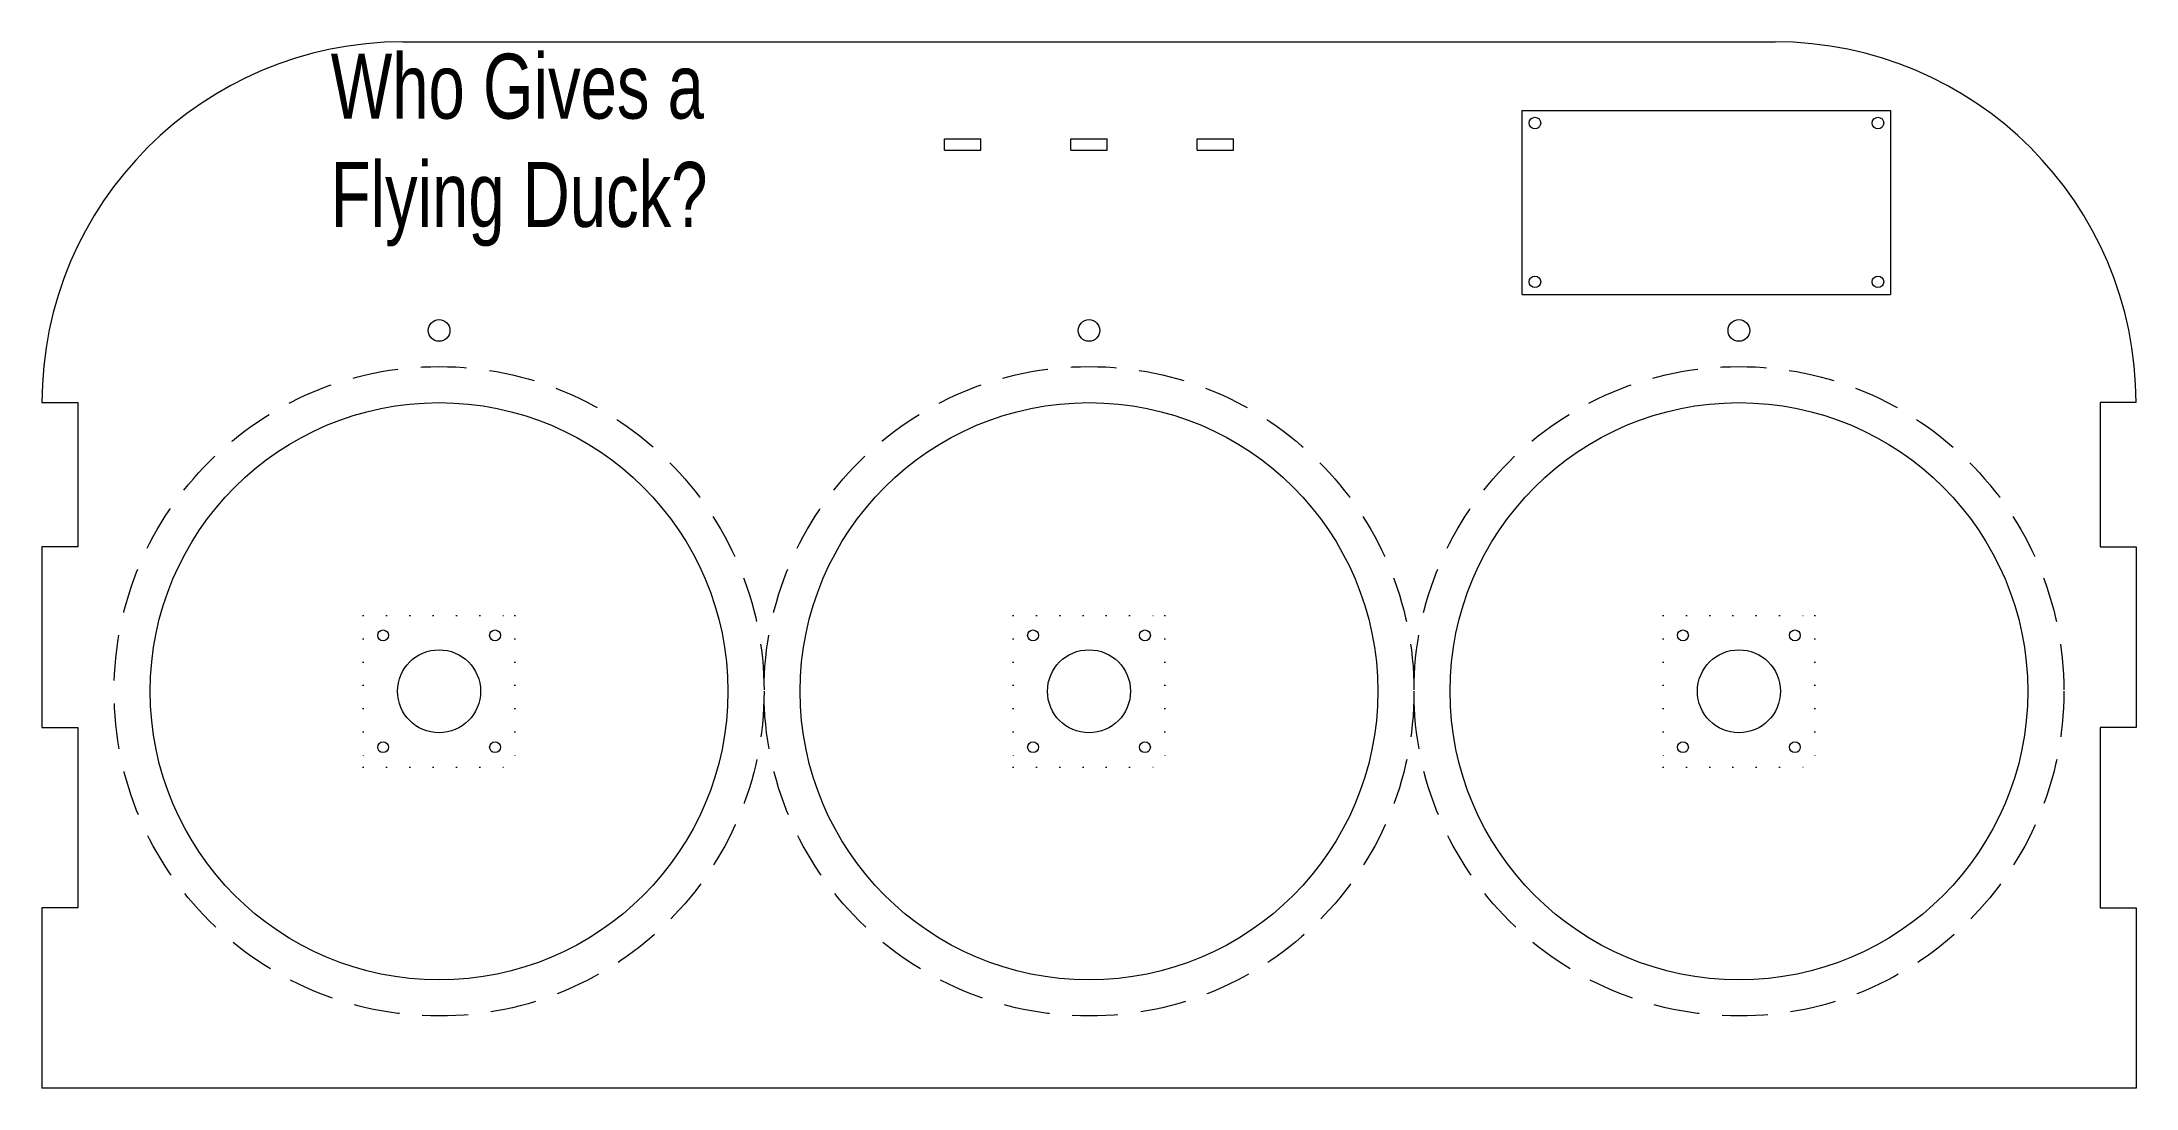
# Model space of a CAD drawing. Header units: millimetres. Extents: x 0 to 580, y 0 to 290.
import ezdxf

# ---------------------------------------------------------------- set-up
doc = ezdxf.new("R2010")
doc.units = ezdxf.units.MM
doc.linetypes.add('DASHED', pattern=[19.05, 12.7, -6.35])
doc.linetypes.add('DOT', pattern=[6.35, 0, -6.35])
for name, color, linetype, lineweight in [('Engraving', 7, 'CONTINUOUS', 0), ('FineLineGuide_Mount', 1, 'CONTINUOUS', 0), ('LineGuide_Mount', 1, 'CONTINUOUS', 0), ('NEMA17_Body', 4, 'DOT', 0), ('NEMA17_Inner', 1, 'CONTINUOUS', 0), ('NEMA17_MountingHoles', 1, 'CONTINUOUS', 0), ('Panel', 1, 'CONTINUOUS', 0), ('Sanguinololu_Board', 2, 'CONTINUOUS', 0), ('Sanguinololu_MountingHoles', 1, 'CONTINUOUS', 0), ('Wheel_clear', 3, 'DASHED', 0), ('Wheel_Size', 4, 'CONTINUOUS', 0)]:
    doc.layers.add(name, color=color, linetype=linetype, lineweight=lineweight)
doc.styles.get("Standard").update_dxf_attribs({"font": 'txt', "width": 0.75})

# ---------------------------------------------------------------- blocks, each defined once
blk = doc.blocks.new('Wheel')
at = {"layer": 'Wheel_clear'}
blk.add_circle((0, 0), 90, dxfattribs=at)
at = {"layer": 'Wheel_Size'}
blk.add_circle((0, 0), 80, dxfattribs=at)
blk = doc.blocks.new('NEMA17-0')
at = {"layer": 'NEMA17_Body'}
for p, q in [((-21, 21), (21, 21)), ((-21, 21), (-21, -21)), ((21, 21), (21, -21)), ((-21, -21), (21, -21))]:
    blk.add_line(p, q, dxfattribs=at)
at = {"layer": 'NEMA17_Inner'}
blk.add_circle((0, 0), 11.5, dxfattribs=at)
at = {"layer": 'NEMA17_MountingHoles'}
for centre in [(-15.5, 15.5), (15.5, 15.5), (-15.5, -15.5), (15.5, -15.5)]:
    blk.add_circle(centre, 1.5, dxfattribs=at)
blk = doc.blocks.new('NEMA17-1')
at = {"layer": 'NEMA17_Body'}
for p, q in [((-21, 21), (21, 21)), ((-21, 21), (-21, -21)), ((21, 21), (21, -21)), ((-21, -21), (21, -21))]:
    blk.add_line(p, q, dxfattribs=at)
at = {"layer": 'NEMA17_Inner'}
blk.add_circle((0, 0), 11.5, dxfattribs=at)
at = {"layer": 'NEMA17_MountingHoles'}
for centre in [(-15.5, 15.5), (15.5, 15.5), (-15.5, -15.5), (15.5, -15.5)]:
    blk.add_circle(centre, 1.5, dxfattribs=at)
blk = doc.blocks.new('NEMA17-2')
at = {"layer": 'NEMA17_Body'}
for p, q in [((-21, 21), (21, 21)), ((-21, 21), (-21, -21)), ((21, 21), (21, -21)), ((-21, -21), (21, -21))]:
    blk.add_line(p, q, dxfattribs=at)
at = {"layer": 'NEMA17_Inner'}
blk.add_circle((0, 0), 11.5, dxfattribs=at)
at = {"layer": 'NEMA17_MountingHoles'}
for centre in [(-15.5, 15.5), (15.5, 15.5), (-15.5, -15.5), (15.5, -15.5)]:
    blk.add_circle(centre, 1.5, dxfattribs=at)
blk = doc.blocks.new('Sanguinololu-0')
at = {"layer": 'Sanguinololu_Board'}
for p, q in [((0, 0), (0, 51)), ((0, 51), (102, 51)), ((102, 51), (102, 0)), ((0, 0), (102, 0))]:
    blk.add_line(p, q, dxfattribs=at)
at = {"layer": 'Sanguinololu_MountingHoles'}
for centre in [(3.5, 47.5), (98.5, 47.5), (3.5, 3.5), (98.5, 3.5)]:
    blk.add_circle(centre, 1.6, dxfattribs=at)

msp = doc.modelspace()

# ---------------------------------------------------------------- linework, layer by layer
at = {"layer": 'FineLineGuide_Mount'}
for centre in [(110, 210), (290, 210), (470, 210)]:
    msp.add_circle(centre, 3, dxfattribs=at)
at = {"layer": 'LineGuide_Mount'}
for p, q in [((250, 260), (250, 263.1)), ((250, 263.1), (260, 263.1)), ((260, 260), (260, 263.1)), ((285, 260), (285, 263.1)), ((285, 263.1), (295, 263.1)), ((295, 260), (295, 263.1)), ((320, 260), (320, 263.1)), ((320, 263.1), (330, 263.1)), ((330, 260), (330, 263.1)), ((250, 260), (260, 260)), ((285, 260), (295, 260)), ((320, 260), (330, 260))]:
    msp.add_line(p, q, dxfattribs=at)
at = {"layer": 'Panel'}
for p, q in [((100, 290), (480, 290)), ((0, 190), (10, 190)), ((10, 190), (10, 150)), ((580, 190), (570, 190)), ((570, 190), (570, 150)), ((10, 150), (0, 150)), ((0, 150), (0, 150)), ((0, 150), (0, 100)), ((570, 150), (580, 150)), ((580, 150), (580, 100)), ((0, 100), (10, 100)), ((10, 100), (10, 50)), ((580, 100), (570, 100)), ((570, 100), (570, 50)), ((10, 50), (0, 50)), ((0, 50), (0, 0)), ((570, 50), (580, 50)), ((580, 50), (580, 0)), ((580, 0), (0, 0))]:
    msp.add_line(p, q, dxfattribs=at)
for centre, start, end in [((100, 190), 90, 180), ((480, 190), 0, 90)]:
    msp.add_arc(centre, 100, start, end, dxfattribs=at)

# ---------------------------------------------------------------- block references
msp.add_blockref('Sanguinololu-0', (410, 220), dxfattribs=at)
at = {"layer": 'Wheel_clear'}
for name, p in [('Wheel', (110, 110)), ('Wheel', (290, 110)), ('Wheel', (470, 110)), ('NEMA17-0', (110, 110)), ('NEMA17-1', (290, 110)), ('NEMA17-2', (470, 110))]:
    msp.add_blockref(name, p, dxfattribs=at)

# ---------------------------------------------------------------- texts
at = {"layer": 'Engraving', "insert": (80, 260), "char_height": 18, "width": 100, "attachment_point": 4}
msp.add_mtext('Who Gives a\\PFlying Duck?', dxfattribs=at)

doc.saveas('drawing.dxf')
